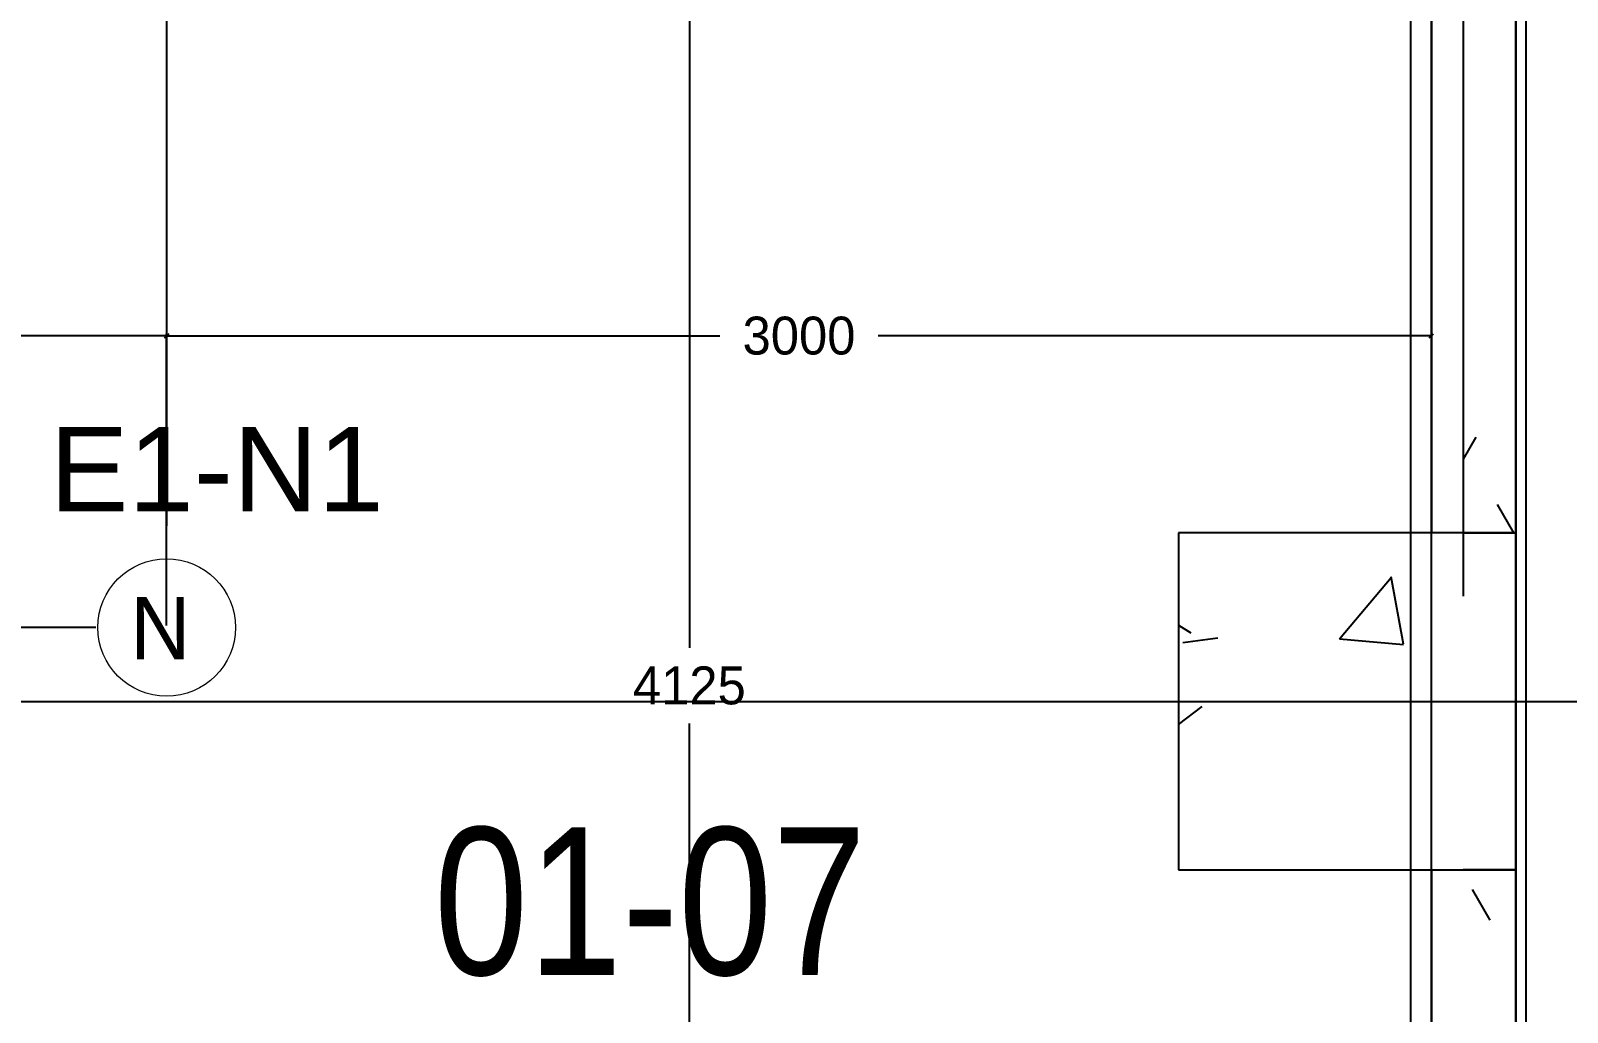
# Model space of a CAD drawing. Header units: millimetres. Extents: x -20146070 to 165023, y -3349561 to 35447.
# Drawn here: x -357744 to -354099, y -11162 to -8833 of the extents above; entities that cross this region are included whole.
import ezdxf
from ezdxf import colors
from ezdxf.entities.mleader import LeaderData, LeaderLine
from ezdxf.math import Vec2, Vec3

# ---------------------------------------------------------------- set-up
doc = ezdxf.new("R2010")
doc.units = ezdxf.units.MM
doc.header["$LTSCALE"] = 50
doc.header["$PDMODE"] = 35
doc.linetypes.add('CONTINOUS', pattern=[0])
doc.linetypes.add('Hidden', pattern=[7.14375, 4.7625, -2.38125])
doc.layers.get('Defpoints').update_dxf_attribs({"color": 8, "lineweight": 9})
for name, color, linetype in [('BLK 2 - 1ST  2ND STOREY PLAN 031023$0$A-_FLOR----_E', 8, 'Continuous'), ('BLK 2 - 1ST  2ND STOREY PLAN 031023$0$A-_WALL----_E', 8, 'Continuous'), ('BLK 2 - 1ST  2ND STOREY PLAN 031023$0$A-_WALL----_E-1', 8, 'Continuous'), ('BLK 2 - 1ST  2ND STOREY PLAN 031023$0$A-_WALL----_H-2', 8, 'Continuous'), ('BLK 2 - 1ST  2ND STOREY PLAN 031023$0$S-_COLN----_E', 8, 'Continuous'), ('BLK 2 - 1ST  2ND STOREY PLAN 031023$0$S-_COLN----_E-1', 8, 'Continuous'), ('BLK 2 - 1ST  2ND STOREY PLAN 031023$0$S-_COLN----_E-2', 8, 'Continuous'), ('BLK_2 - 1ST_2ND_STOREY_PLAN$0$A-_FLOR----_E', 8, 'Continuous'), ('BLK_2 - 1ST_2ND_STOREY_PLAN$0$A-_WALL----_E', 8, 'Continuous'), ('BLK_2 - 1ST_2ND_STOREY_PLAN$0$A-_WALL----_E-1', 8, 'Continuous'), ('BLK_2 - 1ST_2ND_STOREY_PLAN$0$A-_WALL----_H-2', 8, 'Continuous'), ('BLK_2 - 1ST_2ND_STOREY_PLAN$0$S-_COLN----_E', 8, 'Continuous'), ('BLK_2 - 1ST_2ND_STOREY_PLAN$0$S-_COLN----_E-1', 8, 'Continuous'), ('BLK_2 - 1ST_2ND_STOREY_PLAN$0$S-_COLN----_E-2', 8, 'Continuous'), ('FM200SYS', 3, 'Hidden'), ('M-_FM200 PIPE', 1, 'Continuous'), ('M-_FM200---_A-_N', 7, 'Continuous'), ('M_FIREALAM-_E-', 10, 'Continuous'), ('NW_ARCHI', 9, 'Continuous'), ('NW_ARCHI RM NAME', 7, 'Continuous'), ('NW_FM200', 1, 'Continuous'), ('NW_GRID LINE', 8, 'Continuous')]:
    doc.layers.add(name, color=color, linetype=linetype)
doc.styles.add('Arial Narrow_1', font='ARIALN.TTF', dxfattribs={"height": 500})
doc.styles.add('RomanS', font='romans__.ttf', dxfattribs={"width": 0.75, "height": 40})
doc.dimstyles.new('DI (MINI 100)', dxfattribs={"dimscale": 500, "dimtxt": 0.18, "dimasz": 0.02, "dimexe": 0.01, "dimexo": 0.01, "dimgap": 0.09, "dimtad": 0, "dimtih": 1, "dimtoh": 1, "dimdec": 0, "dimzin": 0, "dimdsep": 46, "dimtxsty": 'Standard', "dimblk": 'OBLIQUE', "dimcen": 0.09, "dimadec": 0, "dimazin": 0, "dimtfac": 1, "dimtdec": 0, "dimtofl": 0, "dimtmove": 2, "dimatfit": 3, "dimfxl": 1, "dimtolj": 1, "dimtzin": 0, "dimarcsym": 0})

# ---------------------------------------------------------------- blocks, each defined once
blk = doc.blocks.new('_Oblique')
at = {"color": 0, "linetype": 'ByBlock', "lineweight": -2}
blk.add_line((-0.5, -0.5), (0.5, 0.5), dxfattribs=at)
blk = doc.blocks.new('*D127')
at = {"layer": 'Defpoints', "color": 0, "transparency": 16777216}
for p in [(-357421.8, -9556.9), (-360371.5, -9999.8), (-357421.8, -10249.2)]:
    blk.add_point(p, dxfattribs=at)
at = {"layer": 'NW_GRID LINE', "color": 0, "lineweight": -2, "transparency": 16777216}
for p, q in [((-360371.5, -9994.8), (-360371.5, -9551.9)), ((-360371.5, -9556.9), (-359099.2, -9556.9)), ((-357421.8, -9556.9), (-358694.2, -9556.9)), ((-357421.8, -10244.2), (-357421.8, -9551.9))]:
    blk.add_line(p, q, dxfattribs=at)
at = {"layer": 'NW_GRID LINE', "color": 0, "lineweight": -2, "transparency": 16777216, "xscale": 10, "yscale": 10, "zscale": 10, "rotation": 180}
blk.add_blockref('_Oblique', (-360371.5, -9556.9), dxfattribs=at)
at = {"layer": 'NW_GRID LINE', "color": 0, "lineweight": -2, "transparency": 16777216, "xscale": 10, "yscale": 10, "zscale": 10}
blk.add_blockref('_Oblique', (-357421.8, -9556.9), dxfattribs=at)
at = {"layer": 'NW_GRID LINE', "color": 0, "transparency": 16777216, "insert": (-358896.7, -9556.9), "char_height": 90, "attachment_point": 5}
blk.add_mtext('\\A1;2950', dxfattribs=at)
blk = doc.blocks.new('*D128')
at = {"layer": 'Defpoints', "color": 0, "transparency": 16777216}
for p in [(-354421.5, -9556.9), (-354421.5, -9556.9), (-357421.8, -10007.8)]:
    blk.add_point(p, dxfattribs=at)
at = {"layer": 'NW_GRID LINE', "color": 0, "lineweight": -2, "transparency": 16777216}
for p, q in [((-357421.8, -10002.8), (-357421.8, -9551.9)), ((-357421.8, -9556.9), (-356109.2, -9556.9)), ((-354421.5, -9556.9), (-355734.2, -9556.9))]:
    blk.add_line(p, q, dxfattribs=at)
at = {"layer": 'NW_GRID LINE', "color": 0, "lineweight": -2, "transparency": 16777216, "xscale": 10, "yscale": 10, "zscale": 10, "rotation": 180}
blk.add_blockref('_Oblique', (-357421.8, -9556.9), dxfattribs=at)
at = {"layer": 'NW_GRID LINE', "color": 0, "lineweight": -2, "transparency": 16777216, "xscale": 10, "yscale": 10, "zscale": 10}
blk.add_blockref('_Oblique', (-354421.5, -9556.9), dxfattribs=at)
at = {"layer": 'NW_GRID LINE', "color": 0, "transparency": 16777216, "insert": (-355921.7, -9556.9), "char_height": 90, "attachment_point": 5}
blk.add_mtext('\\A1;3000', dxfattribs=at)
blk = doc.blocks.new('*D130')
at = {"layer": 'Defpoints', "color": 0, "transparency": 16777216}
for p in [(-358492.3, -6524.7), (-358492.3, -6524.7), (-357585, -10249.2)]:
    blk.add_point(p, dxfattribs=at)
at = {"layer": 'NW_GRID LINE', "color": 0, "lineweight": -2, "transparency": 16777216}
for p, q in [((-358492.3, -6524.7), (-358492.3, -8296.9)), ((-358492.3, -10249.2), (-358492.3, -8476.9)), ((-357590, -10249.2), (-358497.3, -10249.2))]:
    blk.add_line(p, q, dxfattribs=at)
at = {"layer": 'NW_GRID LINE', "color": 0, "lineweight": -2, "transparency": 16777216, "xscale": 10, "yscale": 10, "zscale": 10}
for p, rotation in [((-358492.3, -6524.7), 90), ((-358492.3, -10249.2), 270)]:
    blk.add_blockref('_Oblique', p, dxfattribs=dict(at, rotation=rotation))
at = {"layer": 'NW_GRID LINE', "color": 0, "transparency": 16777216, "insert": (-358492.3, -8386.9), "char_height": 90, "attachment_point": 5}
blk.add_mtext('\\A1;3725', dxfattribs=at)
blk = doc.blocks.new('*D137')
at = {"layer": 'Defpoints', "color": 0, "transparency": 16777216}
for p in [(-357421.8, -8324.9), (-356181.8, -8324.9), (-357433.1, -12449.4)]:
    blk.add_point(p, dxfattribs=at)
at = {"layer": 'NW_GRID LINE', "color": 0, "lineweight": -2, "transparency": 16777216}
for p, q in [((-357416.8, -8324.9), (-356176.8, -8324.9)), ((-356181.8, -8324.9), (-356181.8, -10297.2)), ((-356181.8, -12449.4), (-356181.8, -10477.2)), ((-357428.1, -12449.4), (-356176.8, -12449.4))]:
    blk.add_line(p, q, dxfattribs=at)
at = {"layer": 'NW_GRID LINE', "color": 0, "lineweight": -2, "transparency": 16777216, "xscale": 10, "yscale": 10, "zscale": 10}
for p, rotation in [((-356181.8, -8324.9), 90), ((-356181.8, -12449.4), 270)]:
    blk.add_blockref('_Oblique', p, dxfattribs=dict(at, rotation=rotation))
at = {"layer": 'NW_GRID LINE', "color": 0, "transparency": 16777216, "insert": (-356181.8, -10387.2), "char_height": 90, "attachment_point": 5}
blk.add_mtext('\\A1;4125', dxfattribs=at)
blk = doc.blocks.new('SMOKE')
at = {"color": 7, "linetype": 'CONTINOUS'}
ml = blk.add_multileader_mtext('Standard', dxfattribs=at)
ml.set_content('{\\fArial|b0|i0|c0|p34;S}', color=7, style='RomanS')
ml.set_leader_properties(color=10)
ml.build(insert=Vec2(0, 0))
ml.multileader.update_dxf_attribs({"dogleg_length": 3.34, "arrow_head_size": 171.1, "scale": 50})
ctx = ml.context
ctx.base_point, ctx.scale, ctx.char_height, ctx.arrow_head_size, ctx.landing_gap_size, ctx.plane_origin = Vec3(10040458.9, 1663039.1), 50, 256.669, 171.1, 171.1, Vec3(10036247.2, 1658323.4)
notes = []
notes.append((ctx, [(0, (0, 0, 0), (0, 0), (1, 0), 1, [])]))
ctx.mtext.insert, ctx.mtext.flow_direction = Vec3(10040630, 1663169.6), 5
for ctx, leaders in notes:
    for number, flags, end, landing, length, lines in leaders:
        leader = LeaderData()
        leader.index, (leader.has_last_leader_line, leader.has_dogleg_vector, leader.attachment_direction) = number, flags
        leader.last_leader_point, leader.dogleg_vector, leader.dogleg_length = Vec3(end), Vec3(landing), length
        for number, points, colour, breaks in lines:
            line = LeaderLine()
            line.index, line.vertices, line.color, line.breaks = number, Vec3.list(points), colors.encode_raw_color(colour), breaks
            leader.lines.append(line)
        ctx.leaders.append(leader)

msp = doc.modelspace()

# ---------------------------------------------------------------- hatches: boundary and pattern name
at = {"layer": 'BLK 2 - 1ST  2ND STOREY PLAN 031023$0$A-_WALL----_H-2'}
h = msp.add_hatch(dxfattribs=at)
h.set_pattern_fill('FP_3', color=256, style=0, pattern_type=2)
h.set_pattern_definition([(0, (-229985.17, 42727.71), (1016, 254), [83.82, -678.18, 83.82, -678.18, -4064]), (0, (-229985.17, 42727.71), (1016, 254), [-1524, 83.82, -1440.18, 83.82, -678.18, -1778]), (0, (-229985.17, 42727.71), (1016, 254), [-3810, 83.82, -424.18, 83.82, -1186.18]), (120, (-229604.17, 42854.71), (-727.97045, 752.8818), [83.82, -678.18, 83.82, -678.18, -4064]), (120, (-229604.17, 42854.71), (-727.97045, 752.8818), [-1524, 83.82, -1440.18, 83.82, -678.18, -1778]), (120, (-229604.17, 42854.71), (-727.97045, 752.8818), [-3810, 83.82, -424.18, 83.82, -1186.18]), (240, (-229477.17, 43362.71), (-288.02955, -1006.8818), [83.82, -678.18, 83.82, -678.18, -4064]), (240, (-229477.17, 43362.71), (-288.02955, -1006.8818), [-1524, 83.82, -1440.18, 83.82, -678.18, -1778]), (240, (-229477.17, 43362.71), (-288.02955, -1006.8818), [-3810, 83.82, -424.18, 83.82, -1186.18])])
h.paths.add_polyline_path([(-354346.5, -14449.7), (-354221.5, -14449.7), (-354221.5, -10824.7), (-354346.5, -10824.7), (-354346.5, -14364.7)])
h.paths.add_polyline_path([(-354221.5, -10024.7), (-354221.5, -6424.7), (-354346.5, -6424.7), (-354346.5, -10024.7)])
at = {"layer": 'BLK 2 - 1ST  2ND STOREY PLAN 031023$0$S-_COLN----_E-2'}
h = msp.add_hatch(dxfattribs=at)
h.set_pattern_fill('FP_2', color=256, style=0, pattern_type=2)
h.set_pattern_definition([(50, (-229985.2, 42727.7), (1821.84, -159.39), [190.5, -2095.5]), (355, (-229985.2, 42727.7), (-352.428, 1910.567), [152.4, -1676.4]), (100.451, (-229833.3, 42714.4), (1469.426, 1751.166), [161.9, -1780.9]), (46.184, (-229985.2, 43235.7), (2710.79, -420.428), [285.75, -3143.25]), (96.636, (-229759.3, 43200.7), (2374.026, 2474.276), [242.85, -2671.35]), (351.184, (-229985.2, 43235.7), (2374.05, 2474.25), [228.6, -2514.6]), (21, (-229731.2, 43108.7), (1516.144, -1022.652), [190.5, -2095.5]), (326, (-229731.2, 43108.7), (618.02, 1841.88), [152.4, -1676.4]), (71.451, (-229604.8, 43023.5), (2134.171, 819.212), [161.9, -1780.9]), (37.5, (-229985.2, 42727.7), (30.886, 845.5504), [83.82, -1572.26, 83.82, -1617.98, -1682.75]), (37.5, (-229985.2, 42727.7), (30.886, 845.5504), [-3357.88, 83.82, -1598.93]), (7.5, (-229985.2, 42727.7), (668.1966, 1001.806), [83.82, -886.46, 83.82, -1534.16, -641.35]), (7.5, (-229985.2, 42727.7), (668.1966, 1001.806), [-2588.26, 83.82, -557.53]), (327.5, (-230551.6, 42727.7), (1355.9093, -57.2896), [83.82, -551.18, 83.82, -1897.38, -2628.9]), (327.5, (-230551.6, 42727.7), (1355.9093, -57.2896), [-2616.2, 83.82, -2545.08]), (317.5, (-230805.6, 42727.7), (1481.293, 254.266), [83.82, -741.68, 83.82, -1231.9, -1866.9]), (317.5, (-230805.6, 42727.7), (1481.293, 254.266), [-2141.22, 83.82, -1783.08])])
h.paths.add_polyline_path([(-354346.5, -10824.7), (-354221.5, -10824.7), (-354221.5, -10024.7), (-355021.5, -10024.7), (-355021.5, -10824.7)])
at = {"layer": 'BLK_2 - 1ST_2ND_STOREY_PLAN$0$A-_WALL----_H-2'}
h = msp.add_hatch(dxfattribs=at)
h.set_pattern_fill('FP_3', color=256, style=0, pattern_type=2)
h.set_pattern_definition([(0, (-229985.17, 42727.71), (1016, 254), [83.82, -678.18, 83.82, -678.18, -4064]), (0, (-229985.17, 42727.71), (1016, 254), [-1524, 83.82, -1440.18, 83.82, -678.18, -1778]), (0, (-229985.17, 42727.71), (1016, 254), [-3810, 83.82, -424.18, 83.82, -1186.18]), (120, (-229604.17, 42854.71), (-727.97045, 752.8818), [83.82, -678.18, 83.82, -678.18, -4064]), (120, (-229604.17, 42854.71), (-727.97045, 752.8818), [-1524, 83.82, -1440.18, 83.82, -678.18, -1778]), (120, (-229604.17, 42854.71), (-727.97045, 752.8818), [-3810, 83.82, -424.18, 83.82, -1186.18]), (240, (-229477.17, 43362.71), (-288.02955, -1006.8818), [83.82, -678.18, 83.82, -678.18, -4064]), (240, (-229477.17, 43362.71), (-288.02955, -1006.8818), [-1524, 83.82, -1440.18, 83.82, -678.18, -1778]), (240, (-229477.17, 43362.71), (-288.02955, -1006.8818), [-3810, 83.82, -424.18, 83.82, -1186.18])])
h.paths.add_polyline_path([(-354346.5, -14449.7), (-354221.5, -14449.7), (-354221.5, -10824.7), (-354346.5, -10824.7), (-354346.5, -14364.7)])
h.paths.add_polyline_path([(-354221.5, -10024.7), (-354221.5, -6424.7), (-354346.5, -6424.7), (-354346.5, -10024.7)])
at = {"layer": 'BLK_2 - 1ST_2ND_STOREY_PLAN$0$S-_COLN----_E-2'}
h = msp.add_hatch(dxfattribs=at)
h.set_pattern_fill('FP_2', color=256, style=0, pattern_type=2)
h.set_pattern_definition([(50, (-229985.2, 42727.7), (1821.84, -159.39), [190.5, -2095.5]), (355, (-229985.2, 42727.7), (-352.428, 1910.567), [152.4, -1676.4]), (100.451, (-229833.3, 42714.4), (1469.426, 1751.166), [161.9, -1780.9]), (46.184, (-229985.2, 43235.7), (2710.79, -420.428), [285.75, -3143.25]), (96.636, (-229759.3, 43200.7), (2374.026, 2474.276), [242.85, -2671.35]), (351.184, (-229985.2, 43235.7), (2374.05, 2474.25), [228.6, -2514.6]), (21, (-229731.2, 43108.7), (1516.144, -1022.652), [190.5, -2095.5]), (326, (-229731.2, 43108.7), (618.02, 1841.88), [152.4, -1676.4]), (71.451, (-229604.8, 43023.5), (2134.171, 819.212), [161.9, -1780.9]), (37.5, (-229985.2, 42727.7), (30.886, 845.5504), [83.82, -1572.26, 83.82, -1617.98, -1682.75]), (37.5, (-229985.2, 42727.7), (30.886, 845.5504), [-3357.88, 83.82, -1598.93]), (7.5, (-229985.2, 42727.7), (668.1966, 1001.806), [83.82, -886.46, 83.82, -1534.16, -641.35]), (7.5, (-229985.2, 42727.7), (668.1966, 1001.806), [-2588.26, 83.82, -557.53]), (327.5, (-230551.6, 42727.7), (1355.9093, -57.2896), [83.82, -551.18, 83.82, -1897.38, -2628.9]), (327.5, (-230551.6, 42727.7), (1355.9093, -57.2896), [-2616.2, 83.82, -2545.08]), (317.5, (-230805.6, 42727.7), (1481.293, 254.266), [83.82, -741.68, 83.82, -1231.9, -1866.9]), (317.5, (-230805.6, 42727.7), (1481.293, 254.266), [-2141.22, 83.82, -1783.08])])
h.paths.add_polyline_path([(-354346.5, -10824.7), (-354221.5, -10824.7), (-354221.5, -10024.7), (-355021.5, -10024.7), (-355021.5, -10824.7)])

# ---------------------------------------------------------------- linework, layer by layer
at = {"layer": 'BLK 2 - 1ST  2ND STOREY PLAN 031023$0$A-_FLOR----_E'}
for p, q in [((-354221.5, -14349.7), (-354221.5, -4324.7)), ((-354221.5, -4324.7), (-354221.5, -14349.7))]:
    msp.add_line(p, q, dxfattribs=at)
at = {"layer": 'BLK 2 - 1ST  2ND STOREY PLAN 031023$0$A-_WALL----_E'}
for p, q in [((-354221.5, -10024.7), (-354221.5, -6424.7)), ((-354346.5, -10024.7), (-354221.5, -10024.7)), ((-354221.5, -10024.7), (-354221.5, -10824.7)), ((-354221.5, -10824.7), (-354346.5, -10824.7)), ((-354221.5, -14324.7), (-354221.5, -10824.7))]:
    msp.add_line(p, q, dxfattribs=at)
at = {"layer": 'BLK 2 - 1ST  2ND STOREY PLAN 031023$0$A-_WALL----_E-1'}
for p, q in [((-354196.5, -14324.7), (-354196.5, -6424.7)), ((-354421.5, -6524.7), (-354421.5, -10024.7)), ((-354421.5, -10824.7), (-354421.5, -14249.7))]:
    msp.add_line(p, q, dxfattribs=at)
at = {"layer": 'BLK 2 - 1ST  2ND STOREY PLAN 031023$0$S-_COLN----_E'}
for p, q in [((-354221.5, -10024.7), (-354346.5, -10024.7)), ((-354221.5, -10824.7), (-354221.5, -10024.7)), ((-354346.5, -10824.7), (-354221.5, -10824.7))]:
    msp.add_line(p, q, dxfattribs=at)
at = {"layer": 'BLK 2 - 1ST  2ND STOREY PLAN 031023$0$S-_COLN----_E-1'}
for p, q in [((-354346.5, -10024.7), (-355021.5, -10024.7)), ((-355021.5, -10024.7), (-355021.5, -10824.7)), ((-355021.5, -10824.7), (-354346.5, -10824.7))]:
    msp.add_line(p, q, dxfattribs=at)
at = {"layer": 'BLK_2 - 1ST_2ND_STOREY_PLAN$0$A-_FLOR----_E'}
for p, q in [((-354221.5, -14349.7), (-354221.5, -4324.7)), ((-354221.5, -4324.7), (-354221.5, -14349.7))]:
    msp.add_line(p, q, dxfattribs=at)
at = {"layer": 'BLK_2 - 1ST_2ND_STOREY_PLAN$0$A-_WALL----_E'}
for p, q in [((-354221.5, -10024.7), (-354221.5, -6424.7)), ((-354346.5, -10024.7), (-354221.5, -10024.7)), ((-354221.5, -10024.7), (-354221.5, -10824.7)), ((-354221.5, -10824.7), (-354346.5, -10824.7)), ((-354221.5, -14324.7), (-354221.5, -10824.7))]:
    msp.add_line(p, q, dxfattribs=at)
at = {"layer": 'BLK_2 - 1ST_2ND_STOREY_PLAN$0$A-_WALL----_E-1'}
for p, q in [((-354196.5, -14324.7), (-354196.5, -6424.7)), ((-354421.5, -6524.7), (-354421.5, -10024.7)), ((-354421.5, -10824.7), (-354421.5, -14249.7))]:
    msp.add_line(p, q, dxfattribs=at)
at = {"layer": 'BLK_2 - 1ST_2ND_STOREY_PLAN$0$S-_COLN----_E'}
for p, q in [((-354221.5, -10024.7), (-354346.5, -10024.7)), ((-354221.5, -10824.7), (-354221.5, -10024.7)), ((-354346.5, -10824.7), (-354221.5, -10824.7))]:
    msp.add_line(p, q, dxfattribs=at)
at = {"layer": 'BLK_2 - 1ST_2ND_STOREY_PLAN$0$S-_COLN----_E-1'}
for p, q in [((-354346.5, -10024.7), (-355021.5, -10024.7)), ((-355021.5, -10024.7), (-355021.5, -10824.7)), ((-355021.5, -10824.7), (-354346.5, -10824.7))]:
    msp.add_line(p, q, dxfattribs=at)
at = {"layer": 'FM200SYS', "color": 1, "linetype": 'ByBlock', "lineweight": 9}
msp.add_circle((-357421.8, -10249.2), 163.2, dxfattribs=at)
at = {"layer": 'M-_FM200 PIPE'}
msp.add_line((-357421.8, -6807.5), (-357421.8, -10007.8), dxfattribs=at)
at = {"layer": 'NW_ARCHI'}
msp.add_line((-354346.5, -6424.7), (-354346.5, -10174.7), dxfattribs=at)
at = {"layer": 'NW_FM200', "color": 2, "const_width": 5}
msp.add_lwpolyline([(-360371.5, -6524.7), (-354421.5, -6524.7), (-354421.5, -14249.7), (-360371.5, -14249.7)], close=True, dxfattribs=at)
at = {"layer": 'NW_GRID LINE'}
for p, q in [((-354471.5, -1226.2), (-354471.5, -19366.9)), ((-370177.9, -10424.7), (-351318, -10424.7))]:
    msp.add_line(p, q, dxfattribs=at)

# ---------------------------------------------------------------- block references
at = {"layer": 'M_FIREALAM-_E-', "xscale": 1.28, "yscale": 1.28, "zscale": 1.28}
for p in [(-12842896.3, -2136319.2), (-13209527.3, -2137019.4), (-12837356.5, -2137100.4), (-12842882.2, -2139119.2)]:
    msp.add_blockref('SMOKE', p, dxfattribs=at)

# ---------------------------------------------------------------- texts
at = {"layer": 'FM200SYS', "color": 1, "lineweight": 9, "insert": (-357365, -10325.1, 306774.9), "char_height": 148.3, "width": 463.712, "attachment_point": 1, "rotation": 180}
msp.add_mtext('N', dxfattribs=at)
at = {"layer": 'M-_FM200---_A-_N', "color": 0, "lineweight": -3, "ltscale": 300, "insert": (-357699, -9773.5), "char_height": 200, "attachment_point": 1}
msp.add_mtext_dynamic_manual_height_columns('{\\f@Arial Unicode MS|b0|i0|c0|p34;E1-N1}', width=743.082, gutter_width=928.6, heights=[0], dxfattribs=at)
at = {"layer": 'NW_ARCHI RM NAME', "insert": (-356274.9, -10723.6), "char_height": 350, "width": 1537.5, "attachment_point": 2, "line_spacing_factor": 0.949189, "style": 'Arial Narrow_1'}
msp.add_mtext('\\pt2222.5,4445,6667.5,8890,11112.5,13335,15557.5,17780,20002.5,22225,24447.5,26670,28892.5,31115,33337.5,35560,37782.5,40005,42227.5,44450,46672.5,48895,51117.5,53340,55562.5,57785,60007.5,62230,64452.5,66675,68897.5,71120;01-07', dxfattribs=at)

# ---------------------------------------------------------------- dimensions: what is measured, and where the dimension line sits
at = {"layer": 'NW_GRID LINE', "color": 5}
dim = msp.add_linear_dim(base=(-358492.3157, -6524.6585), p1=(-357585.0209, -10249.2232), p2=(-358492.3157, -6524.6585), angle=90, dimstyle='DI (MINI 100)', dxfattribs=at)
dim.commit()
dim.dimension.update_dxf_attribs({"geometry": '*D130', "text_midpoint": (-358492.3157, -8386.9409)})
at = {"layer": 'NW_GRID LINE', "color": 6}
dim = msp.add_linear_dim(base=(-356181.846176, -8324.9084776), p1=(-357433.126317, -12449.4084776), p2=(-357421.8439131, -8324.9084776), angle=90, dimstyle='DI (MINI 100)', dxfattribs=at)
dim.commit()
dim.dimension.update_dxf_attribs({"geometry": '*D137', "text_midpoint": (-356181.846176, -10387.1584776)})
at = {"layer": 'NW_GRID LINE', "color": 5}
for base, p1, p2, picture, middle in [((-357421.8, -9556.9), (-360371.5, -9999.8), (-357421.8, -10249.2), '*D127', (-358896.7, -9556.9)), ((-354421.5, -9556.9), (-357421.8, -10007.8), (-354421.5, -9556.9), '*D128', (-355921.7, -9556.9))]:
    dim = msp.add_linear_dim(base=base, p1=p1, p2=p2, dimstyle='DI (MINI 100)', dxfattribs=at)
    dim.commit()
    dim.dimension.update_dxf_attribs({"geometry": picture, "text_midpoint": middle})

doc.saveas('drawing.dxf')
